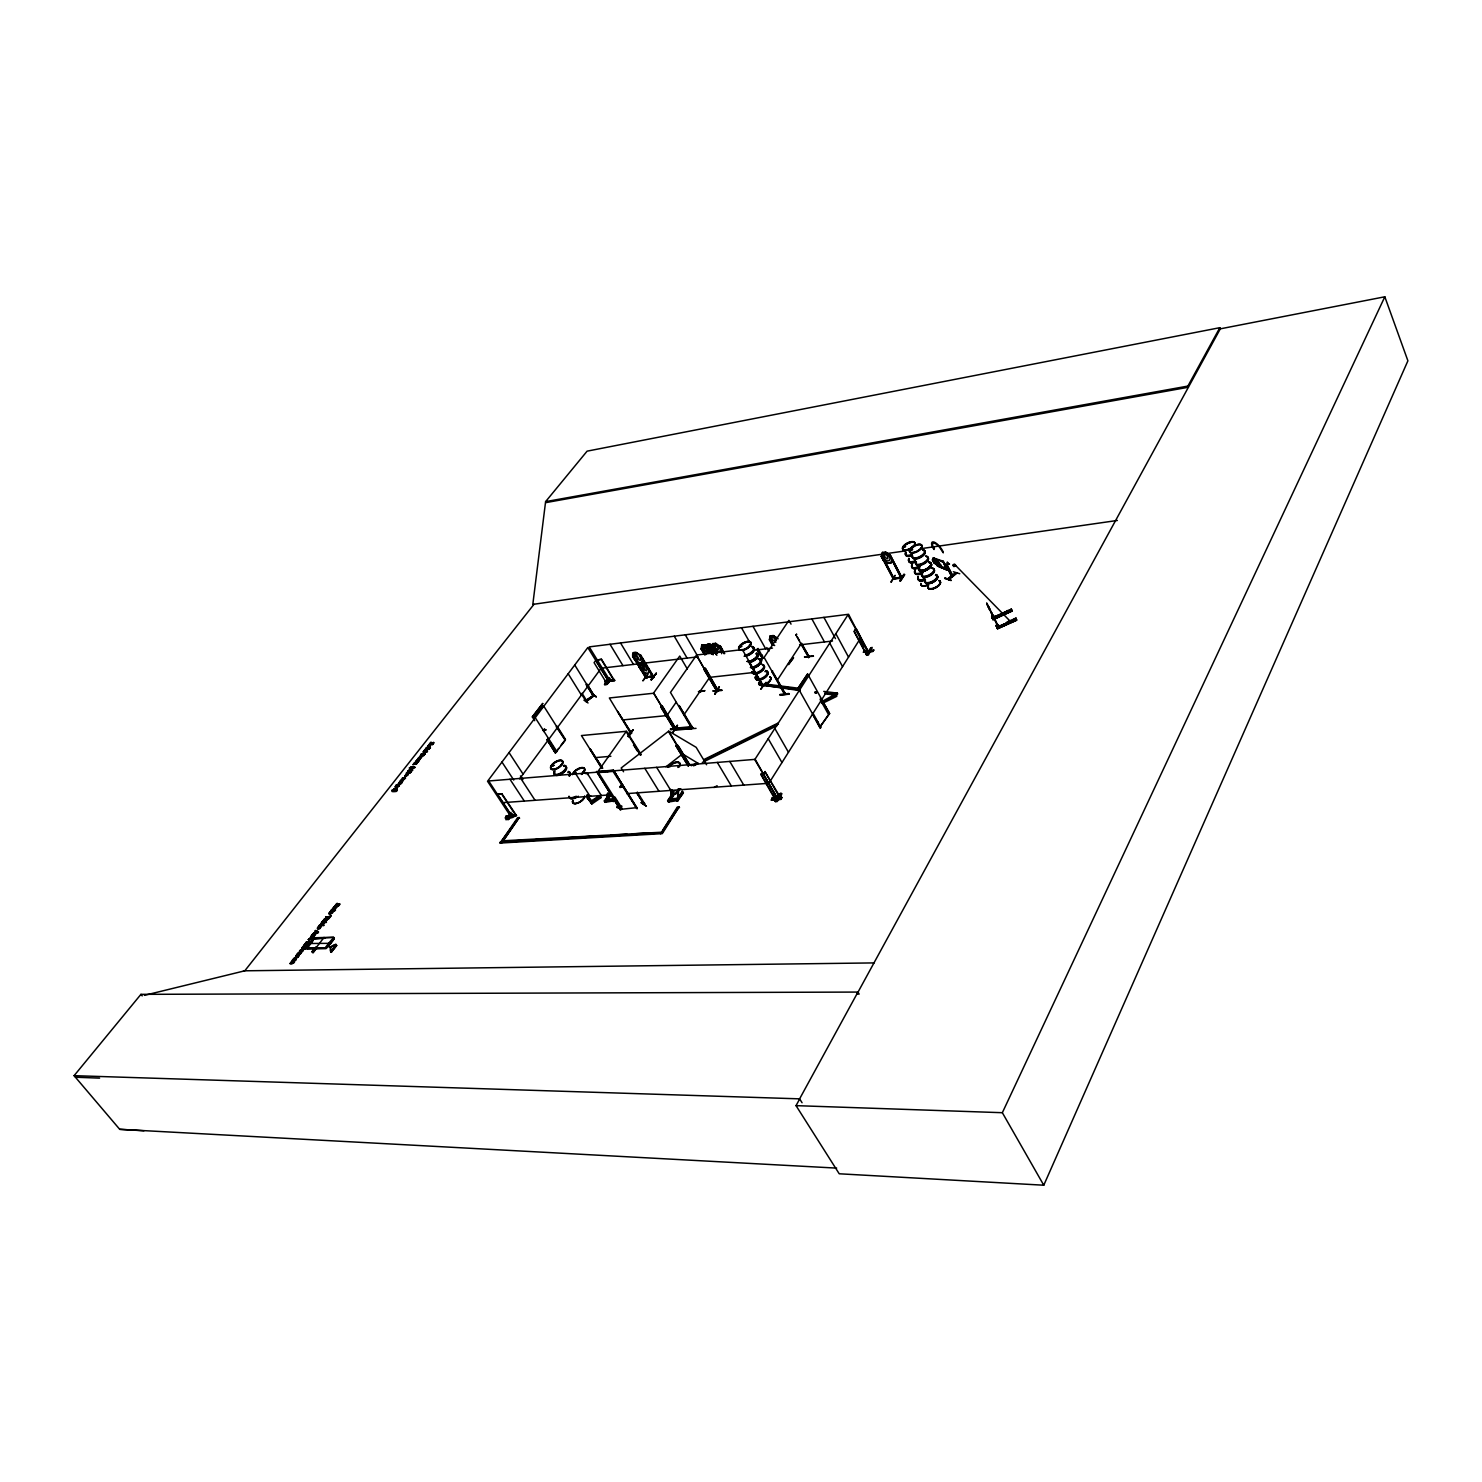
<?xml version="1.0" encoding="UTF-8"?>
<svg xmlns="http://www.w3.org/2000/svg" width="1482" height="1482" viewBox="0 0 1482 1482"><rect width="100%" height="100%" fill="white"/><g stroke="black" fill="none" stroke-linecap="round" stroke-linejoin="round"><path stroke-width="1.5" d="M308.978 939.069L312.035 937.013L311.387 939.458L308.275 939.588L313.054 939.403L308.275 939.588M324.577 922.656L326.429 922.1L322.039 921.804L320.834 924.101L324.577 922.86L321.909 924.712M303.921 947.609L306.422 946.127L301.606 952.148L301.68 950.759L299.605 950.796L302.013 951.37M302.087 950.74L301.606 952.148M312.554 936.476C314.962 934.734 315.999 935.086 313.128 936.883C307.793 935.624 320.223 934.92 310.646 936.513M760.822 774.401L763.712 773.919L760.822 774.401L774.382 798.131L773.863 797.26L776.531 797.149L778.772 794.093L777.365 798.076L754.764 759.618L847.908 614.919L868.471 651.95M776.976 798.02L778.772 794.093M784.089 693.52C784.534 691.186 785.386 695.929 784.941 692.724M945.071 578.202L951.166 580.462L944.738 578.48M332.542 909.059L334.302 906.799L335.692 906.928L334.839 908.503L332.542 909.059L336.47 907.744L336.729 906.391L334.617 908.058L336.914 903.705L335.84 905.761L339.989 904.168L338.415 906.113L337.525 905.669L338.822 903.742L334.895 905.743L337.544 903.705M333.246 908.559C332.172 906.354 342.62 902.631 337.84 906.095M294.251 957.724C297.456 957.539 300.642 955.26 296.474 958.113C292.232 956.798 303.125 955.909 294.585 958.15M306.459 948.128L325.318 947.758C336.544 931.993 337.618 937.291 325.984 948.647L306.793 948.647L326.207 948.239L333.987 938.532L333.58 937.217L314.295 937.773L306.496 947.406L307.015 948.943M294.585 960.966C298.308 956.89 291.176 962.226 293.103 959.669C296.4 956.835 294.844 963.708 295.974 958.669C293.455 957.983 288.379 965.467 291.306 962.855C292.195 960.632 297.826 961.725 291.472 963.967M323.298 920.581C326.17 915.709 324.743 923.675 327.429 919.285C319.686 927.213 326.059 914.746 324.021 920.989M306.515 948.239L314.517 938.069L333.802 937.513M297.419 954.038C299.364 949.202 301.976 955.223 298.901 952.796C293.195 958.113 306.033 950.999 299.012 954M928.918 562.456A6.91 3.168 -27.1 0 1 930.177 566.606A6.854 3.149 -27.1 0 1 921.897 570.848A6.854 3.149 -27.1 0 1 919.229 567.439A6.854 3.149 -27.1 0 0 921.452 570.903A6.891 3.168 -27.1 0 0 929.473 567.347A6.891 3.168 -27.1 0 0 930.048 562.697A6.854 3.149 -27.1 0 1 929.473 567.384A6.854 3.149 -27.1 0 1 921.452 570.903A6.891 3.168 -27.1 0 1 919.211 567.458A6.91 3.168 -27.1 0 0 921.878 570.866A6.91 3.168 -27.1 0 0 930.177 566.606L930.029 566.087A6.873 3.149 -27.1 0 1 921.693 570.459A6.873 3.149 -27.1 0 1 919.025 567.087A6.854 3.131 -27.1 0 0 921.711 570.477A6.873 3.149 -27.1 0 0 929.974 566.235A6.873 3.149 -27.1 0 0 928.732 562.104A6.873 3.149 -27.1 0 1 929.955 566.217A6.854 3.131 -27.1 0 1 921.711 570.477A6.873 3.149 -27.1 0 1 919.044 567.069M404.586 776.29L406.568 773.678L407.976 773.641L407.865 775.271L405.716 776.235L406.865 773.993M405.086 776.235L406.865 774.086M398.213 786.72C402.141 782.051 393.712 787.442 396.787 785.775C403.919 782.829 393.879 790.628 395.935 785.849M402.307 781.199C404.53 779.513 402.622 781.385 401.103 779.81C397.806 782.829 405.438 777.698 401.566 781.403M419.573 758.247L420.907 756.913L417.739 758.765L419.665 756.728L421.499 756.691L419.851 758.673L421.777 757.117L419.406 759.099M920.6 548.396L920.767 548.488M322.279 924.194L324.169 922.675L321.501 923.712L322.187 922.286L326.429 922.1M393.73 790.073C399.788 782.829 395.286 794.296 395.398 788.48C389.507 791.203 401.733 784.886 394.582 789.61M309.386 939.051C311.961 934.716 313.462 940.922 312.183 938.069C306.459 940.533 312.998 935.846 311.072 939.014M912.579 549.229L911.56 548.877L912.504 549.396M913.375 545.969L914.227 545.524M671.754 789.665L670.568 799.891L670.92 789.647M671.105 799.872L671.476 789.61M678.756 789.258L677.589 799.502L677.941 789.221M677.589 799.502L678.219 789.276M678.126 799.465L678.478 789.184M912.004 548.896L910.8 550.137M911.949 549.896L910.652 549.822L912.171 549.729M406.124 775.345C408.476 772.604 406.976 777.531 407.235 773.956M905.539 546.413L904.057 547.414M606.953 800.187L607.416 793.37M607.231 800.261L607.694 793.426M607.472 800.169L607.935 793.333M607.75 800.224L608.213 793.407M395.286 789.146C397.602 786.516 396.157 791.295 396.398 787.739M699.356 691.52L700.653 691.668L699.448 691.39M692.261 726.94L691.372 727.643L692.372 727.106M692.742 727.736L691.946 726.902M996.386 626.108L996.793 625.515M992.921 616.493C993.273 615.456 991.68 617.475 991.754 616.716M992.662 616.697L993.496 617.827M397.509 784.274C409.606 780.069 391.47 787.238 399.862 784.515C402.493 782.996 401.529 782.422 399.325 784.126M333.654 908.54L334.71 906.78L333.339 908.114M331.82 911.763C329.337 913.616 328.115 914.024 331.005 911.411C337.785 911.8 326.003 915.283 330.208 913.838M707.47 649.764L707.322 651.246L704.728 650.098L703.042 645.392L708.507 651.747M712.953 649.116L712.805 650.579L710.211 649.449M317.926 928.862C321.724 924.249 317.129 928.566 317.63 928.269C324.391 922.156 317.537 933.475 319.871 926.398M422.055 755.69L420.11 756.098L421.333 754.005C429.576 753.023 418.017 759.414 425.038 753.653M330.653 912.912C333.783 913.912 331.949 906.743 329.041 913.82M780.903 799.372L781.625 797.279L780.921 799.391L771.344 800.002M297.826 954.019C299.383 951.833 299.531 953.278 298.697 954.519M781.625 797.279L771.918 798.353L781.625 798.113M762.026 657.415C764.545 659.805 758.84 655.581 757.135 648.949L762.396 658.027M763.249 657.693L762.47 658.212M290.287 963.93C292.769 958.743 294.825 963.745 291.917 963.022M143.939 1130.766L119.709 1129.321L74.1 1075.673L140.938 994.348L857.948 992.069L859.152 994.089L856.948 994.089L1220.297 328.837L1219.834 327.689L587.094 451.158L545.598 501.638L532.816 604.397L881.734 554.287M608.454 680.775L606.416 683.091L607.175 684.295L610.139 680.849M302.032 947.665L305.681 945.72L305.311 947.35L302.032 947.665L305.533 948.776L304.366 948.35M411.94 769.788L408.328 770.547L412.441 769.751L412.329 770.659L411.663 768.621L411.996 769.918M404.567 779.402L404.567 778.143L403.845 778.976M505.362 818.027L506.177 816.119L505.381 818.045C514.032 819.324 519.886 813.396 506.122 816.174M514.254 816.026L506.159 816.878M815.267 693.187L814.841 692.242M816.767 692.576L815.711 693.224L815.508 691.983M815.989 692.113L816.841 692.557M759.858 663.158L760.007 663.603A6.873 3.168 -29.6 0 1 752.096 667.993M635.593 658.749L640.298 660.361L640.798 658.138C639.983 653.858 631.832 648.486 632.647 656.341L634.704 659.749L639.446 662.75L642.132 662.435L642.743 658.712L642.132 662.435M646.986 678.052L633.722 655.97C631.499 656.1 634.259 648.708 634.055 656.193M632.814 656.285L633.407 652.617M406.253 773.178C407.809 776.401 413.608 768.398 410.458 772.678M423.945 751.485C424.111 747.632 430.91 750.744 424.352 750.874C422.555 752.782 428.465 748.521 425.927 751.615C420.388 751.985 428.428 748.354 425.649 751.207M649.042 669.216L648.356 672.995C644.207 674.347 640.669 670.216 638.964 666.826L639.613 663.047L640.354 666.696M740.148 647.245L741.926 646.189L740.129 646.615M408.106 773.937L405.438 775.808M544.802 730.367L544.45 729.44M544.728 730.144L545.784 729.774M545.839 729.755L544.376 729.218M321.613 923.99L324.169 922.675M704.654 654.803L701.042 648.801L701.783 644.966L703.987 651.358L708.841 652.988L709.452 650.691L704.561 644.781L701.727 645.022M678.608 766.879L678.182 766.861M706.562 648.227L707.21 644.374L706.525 648.301L708.433 651.784L711.656 653.895M334.988 910.318C326.762 909.522 336.933 912.301 334.154 909.3L331.264 909.892M715.565 653.469L711.971 647.449L712.731 643.596L714.954 650.042L717.973 651.876L719.807 651.672L720.437 649.357L715.584 643.244L720.419 646.43L722.29 650.005L721.567 653.71M867.896 650.857L866.581 653.525C864.506 657.526 871.194 647.912 865.877 651.098L866.118 652.284L865.544 651.172M778.124 638.798L773.196 635.556L770.232 635.926L769.343 639.872L770.473 639.483L773.623 645.096M770.381 635.926L769.491 639.816L771.344 643.447L774.678 645.541M777.142 797.798L777.198 796.705L774.178 797.242M789.128 693.909L780.032 695.225M780.18 694.873L788.961 694.243M952.907 575.979L946.609 564.123L952.778 576.035M947.109 565.087L945.72 564.068L951.648 576.35M946.201 565.513L951.574 576.424M946.22 565.031L947.368 565.124M582.815 771.826L583.371 772.381M575.201 773.326L575.405 772.159L574.72 773.548M575.905 772.641L574.849 772.252M687.667 728.94L696.04 728.366M574.053 773.289L575.479 772.326L574.312 772.956M643.281 803.652L644.429 803.04L643.651 803.652M675.57 728.162L662.269 705.951L661.639 707.099L675.051 729.237L670.457 729.533L678.886 728.774M714.954 650.042L714.343 652.339L709.452 650.691M616.883 807.431L621.162 807.19C610.38 808.931 625.071 804.93 621.366 806.634M616.883 806.727L621.162 806.412M561.734 764.545L560.881 764.971L561.697 764.49M892.071 558.844L891.053 562.901L888.033 563.327L883.198 560.14L881.308 556.528L882.457 552.397L885.495 552.064L890.349 555.176L902.093 577.961L893.238 579.203M893.35 579.166L881.364 556.454L882.457 552.397L884.291 559.047L887.366 560.918L889.33 560.641L890.145 558.214L885.476 551.971L890.312 555.25L902.001 578.017M552.156 765.842L553.879 765.472M883.309 560.029L888.088 563.253L891.108 562.845L892.108 558.788M986.993 604.378L986.753 603.1L987.123 604.675M946.702 569.81L943.015 561.678M943.219 561.9L942.7 560.993L947.331 570.144L937.161 565.716L947.387 570.125L937.421 565.883M417.516 761.674L414.312 762.915L416.683 763.137L416.201 764.045L413.145 764.397L416.423 764.249L417.961 761.211L417.053 763.045M606.564 682.906L607.027 683.665M608.342 680.868L606.712 683.109M293.065 961.021C290.12 960.336 296.715 956.279 295.918 959.336A2.445 1.093 -36.5 0 1 295.27 960.132L294.251 960.54M593.689 694.91L592.763 695.336L593.652 694.725M586.761 700.893C584.334 702.783 587.928 700.578 594.115 695.484M954.167 565.624C959.743 565.031 952.389 566.976 954.464 565.272M607.101 683.943L594.097 662.658L595.69 660.527L608.843 681.553L587.817 647.56L487.541 781.273L510.605 816.212L510.049 815.1M808.412 657.545L809.246 656.915L802.114 644.188M938.94 565.846L938.514 562.586L936.068 560.159L932.363 559.9L933.401 557.936L943.46 561.326L947.628 569.81M328.726 913.394L331.542 911.374M1008.168 621.977L1007.389 622.57M317.37 928.899C317.185 924.064 324.632 926.954 318.241 928.492M716.38 690.945L717.621 689.964M692.187 728.477L679.089 705.488L692.705 727.81L691.853 728.459L692.113 726.588L675.199 728.181L674.254 729.57L691.186 727.977L692.113 726.588M300.79 949.851L304.644 947.998M321.02 923.99L322.039 921.804M700.152 690.871L704.969 690.705L700.282 691.668M674.366 727.884L675.273 727.44L673.773 728.755M799.354 1099.551L796.038 1105.646L839.22 1173.781L1043.773 1185.211L1407.9 360.811L1384.818 296.789L1220.297 328.837M419.499 759.914C417.591 762.137 421.296 757.876 419.202 759.506M930.122 566.235L930.103 566.606A6.854 3.149 -27.1 0 0 928.899 562.475M403.382 779.513L401.844 780.958M336.729 906.391L334.524 908.058M327.114 918.84L325.225 920.952L322.594 921.082M905.465 546.302L903.761 547.451M904.594 546.432L904.187 547.266L905.02 546.247M1043.773 1185.211L1002.351 1112.704L1384.818 296.789M396.694 788.257L395.564 789.573M759.599 663.806L759.914 663.491A6.873 3.168 -29.6 0 0 759.062 659.064A6.854 3.168 -29.6 0 1 759.914 663.417L759.895 663.473A6.873 3.168 -29.6 0 1 751.948 667.734A6.854 3.168 -29.6 0 0 759.914 663.417L760.136 663.232M750.003 645.355L749.299 645.133M933.567 557.973L932.456 559.974L933.845 562.827L940.329 567.402M940.236 567.476L941.274 565.55M545.598 501.638L1187.897 386.08L1219.834 327.689M802.058 1102.719L799.613 1098.847L857.948 992.069M868.137 652.599L855.503 629.183L854.04 631.499L866.748 655.285L868.359 655.1C880.808 632.425 857.263 669.104 870.749 647.819M393.434 789.665L396.027 787.868M404.215 779.05L401.844 781.829M296.696 954.556L299.475 954.315L301.272 952.296M608.917 681.553L608.565 680.534M553.86 765.231L552.378 766.25L552.527 765.194M775.123 801.243C777.735 791.221 786.979 790.054 777.068 801.614C771.659 802.744 779.032 791.814 781.829 793.667M865.229 651.691L867.989 651.172M780.31 793.648L775.401 801.725L780.551 793.704M866.748 655.285L871.305 648.19L866.97 655.192L854.373 631.443L855.836 629.146M774.975 798.113L774.252 796.908M856.188 628.516L868.433 652.061L866.822 654.655M863.821 652.265L873.028 651.172L873.787 650.042M610.306 681.09L589.206 646.893L848.575 614.289L868.007 652.191L872.917 651.487L873.806 650.061L866.266 651.08M864.414 651.32L863.413 652.154M607.046 771.381L755.209 759.358L777.031 798.02L779.273 794.945M812.507 714.157L820.12 728.162L820.806 727.199M807.616 673.977L797.872 688.482L807.616 673.977L829.624 713.564L819.935 727.014L828.568 714.565L820.102 699.467M777.272 797.612L779.087 795.241L764.934 771.566L778.513 795.575L778.921 794.333M829.624 713.564L820.343 698.059M641.058 802.54L646.374 806.152L641.261 802.892M900.834 577.276L901.575 577.146M900.945 577.276L893.868 578.443L901.667 577.128M901.093 578.091C906.502 576.35 889.293 579.703 894.313 578.777M899.945 580.666L904.057 574.145L899.87 580.648M900.593 581.018L904.705 574.497L900.111 581.111M891.182 582.315L895.072 575.331L890.941 581.833M768.732 783.515L860.431 638.279M765.268 771.529L763.267 774.178L777.05 797.983M882.123 556.435L893.942 579.129C895.536 577.146 891.053 578.61 893.739 578.202M809.153 656.952L801.706 644.818M890.256 555.213L890.219 555.287M804.819 657.008L813.229 655.896M894.146 578.795L882.457 556.12L881.494 556.472M799.168 688.685L807.227 676.163M814.952 692.279L816.304 693.002M881.308 556.528L882.457 556.12M883.717 552.897L887.292 555.713L887.848 558.844L885.199 557.714L883.754 552.823M675.811 793.796L679.015 788.813M672.976 793.87L670.235 789.369L672.921 794L675.885 793.815L679.108 788.85M411.088 771.122L409.551 772.604L410.329 771.418M761.878 685.481L762.878 684.869L761.915 685.277M762.378 686.092L749.614 663.288L762.6 685.74M771.733 671.476L772.455 670.79L771.733 671.476L784.589 694.373L785.09 693.576M760.803 688.908L766.027 682.313M795.908 634.926L796.612 634.259L795.908 634.926L808.709 657.638M760.97 689.223L764.397 683.98M800.799 685.258L798.502 688.778L807.338 676.385L803.077 681.757M583.927 700.189L588.058 702.968M777.124 680.423L801.558 643.188M788.591 664.64L793.574 657.693L788.331 664.177M502.972 841.202L519.182 817.564L517.644 817.675L500.138 843.054L662.287 833.644L679.108 806.856L677.367 806.986L660.546 833.736M663.01 830.031L677.811 807.69L679.534 807.579M499.693 842.387L661.843 832.921L679.108 806.856M607.138 683.498L610.102 679.367M750.411 663.195L749.447 663.528M867.489 651.524L867.933 652.376M721.771 690.501L713.009 690.982L721.493 690.038M775.864 642.28L772.326 639.539L771.529 636.352L772.53 636.167M717.01 689.76L717.121 689.704M714.88 694.076L719.326 686.833M714.991 694.132L719.363 686.796L714.732 693.669M704.561 668.401L703.969 669.512L717.195 691.649L696.466 655.025L742.371 649.598L763.1 686.018M717.158 689.667L718.085 690.76L705.321 668.308L704.395 668.623M770.288 635.852L772.381 642.41M400.677 780.995L402.307 780.347L399.658 781.57M677.57 725.495L672.735 732.645L677.348 725.161M636.389 807.69L621.718 809.228L598.469 772.585L613.048 771.4L636.927 808.653L613.492 770.177L596.653 771.548L620.31 809.765L621.477 809.487L622.162 808.579L614.9 797.038M661.806 706.84L660.879 707.173L674.662 730.255L691.594 728.662L692.539 727.292L677.719 728.681M676.922 801.336L676.607 799.168L676.07 799.947L677.552 801.299L683.369 792.777L682.517 791.388L677.07 798.39L669.531 798.835L670.383 800.224L677.904 799.78L683.369 792.777M337.044 906.836L334.932 908.485M614.697 680.553L608.861 680.405L614.382 679.571L614.697 680.553L613.196 679.942L614.27 679.553M682.517 791.388L676.7 799.909L677.552 801.299M327.429 919.285L325.114 920.933M609.973 680.886L614.345 680.386L601.47 659.286L596.95 660.046L601.47 659.286M705.321 668.308L718.177 690.705M620.31 809.765L596.653 771.548M677.459 800.558L668.475 802.021L667.622 800.632L673.68 791.777M667.622 800.632L676.607 799.168M669.531 798.835L673.161 793.518M668.475 802.021L674.532 793.166M670.383 800.224L675.236 793.129M511.031 812.321L505.825 819.657L508.567 819.472C511.346 810.673 523.72 818.045 510.53 814.859L511.346 814.841M511.679 815.674L497.433 794.167L501.916 793.815L516.496 815.582M604.489 684.61C618.624 667.511 597.765 688.352 607.175 684.295M516.125 815.026L510.994 814.841M511.512 815.619L516.144 815.359L510.586 815.211M608.268 681.035L610.51 680.794M610.232 679.015L606.694 684.276M683.887 714.898L709.489 677.626M508.159 819.379L512.031 813.562L508.567 819.472M716.751 650.765L714.009 644.022M719.567 646.578L720.493 646.245L724.735 653.599M720.493 646.245L719.492 646.652M708.433 651.784L713.287 654.785M716.325 653.377L713.027 647.152L711.916 647.523L712.694 643.67L715.602 643.336M667.067 715.306L676.07 702.338M714.769 647.319L710.008 644.096C702.876 644.966 713.898 642.558 713.416 647.412M631.184 732.256L631.462 733.368L617.568 711.36L631.591 733.312L630.369 732.367M628.035 736.35L633.203 729.792L630.684 733.386L609.343 697.985L653.636 693.243L675.218 728.996L670.642 729.218M629.09 735.072L633.092 729.718M708.433 644.874L712.064 647.578M708.6 647.782L712.231 653.692M497.267 794.426L501.916 793.815M613.492 770.177L637.112 808.635M700.986 648.875L704.802 654.562M701.838 648.801L705.395 654.711M701.838 645.115C707.155 643.151 710.804 649.635 712.972 653.599M622.718 786.886L622.551 784.867M628.146 736.276L630.795 732.497L629.22 732.645L631.221 733.164L628.553 736.962M598.598 770.566L626.46 731.145L641.169 754.542M613.233 801.651L612.974 800.261M396.546 786.368L399.158 785.719L394.916 786.72L396.398 785.793M601.748 768.436L589.873 749.003L602.674 768.121M609.213 794.056L604.304 800.965L605.156 802.318L610.065 795.408M605.156 802.318L613.77 800.891M608.268 798.835L610.732 795.371M652.488 676.088L646.133 677.015L652.877 676.051M651.08 679.553L656.396 673.31L651.006 679.516M651.339 679.886L656.044 673.291M651.265 679.96L656.322 673.254M599.154 772.029L613.418 770.955L607.305 771.418M604.304 800.965L612.9 799.539M607.046 800.558L606.194 799.206L609.88 794.019M645.967 677.348L653.321 676.848M646.356 665.733L646.171 666.029M638.964 666.826L640.02 666.474L639.131 666.77M641.65 663.454L645.078 669.16L642.577 668.03L640.835 663.473M647.004 665.826L642.262 662.806L647.097 668.641L646.578 670.846L641.891 669.234M641.113 670.105L645.726 673.217M646.893 665.937L642.262 662.899L639.705 663.139M500.138 843.054L518.07 818.342L519.626 818.231M519.182 817.564L501.694 842.962M653.154 677.57L639.631 655.229L640.78 655.118L654.044 677.255M613.77 679.497L605.934 680.497C600.673 684.147 617.031 677.978 612.807 680.812C609.232 677.57 607.305 686.073 607.027 682.683M607.287 683.702L608.102 680.831M514.18 815.415L506.066 816.341M633.722 655.97L632.647 656.341L646.096 678.367M635.333 652.914L638.779 658.656L635.37 656.044L635.389 652.84M546.839 739.629L555.305 752.893L556.361 751.874M555.305 752.893L547.358 739.499M519.589 778.902L600.784 668.771M558.64 748.484L556.232 751.745L565.346 740.24L543.412 705.599L534.094 717.066L543.412 705.599M561.048 745.205L565.476 739.407L557.084 726.18M944.96 577.887L951.166 580.462M544.579 730.348L544.172 729.274L545.135 729.959M532.334 716.918L542.727 703.487L532.334 716.918L534.743 720.697M534.02 717.029L542.727 705.451M534.131 717.047L542.727 705.617M328.319 946.331C331.208 949.128 334.098 942.126 336.71 945.405L331.227 952.315L336.155 944.442M330.745 951.648L335.729 944.293M331.153 952.333L336.71 945.405M315.814 949.258L315.018 948.61L315.814 949.258L313.165 952.704L311.942 951.611M315.314 948.591L312.35 952.055L316.148 947.35M315.777 947.072L312.091 951.481L312.85 952.722L315.499 949.258M308.571 943.052L306.348 944.497L309.33 942.589L307.774 944.608M315.462 933.086L316.426 931.845L317.778 932.4L315.462 933.086L318.037 932.734C320.131 930.77 312.461 929.881 316.092 931.696M318.556 928.918L320.186 926.824M292.25 963.448L293.51 961.799M303.143 950.277L303.551 948.888M306.663 944.942L307.793 942.626L306.348 944.497M319.315 928.417L320.501 926.454L319 927.973M330.968 913.338L332.468 911.819L329.893 913.412M334.154 909.3L335.562 909.948L334.376 911.208M299.049 955.242C300.902 956.298 292.01 955.168 298.234 956.205M301.087 952.741L299.438 954.427M306.83 945.183L303.514 945.757L306.014 946.146M315.425 934.049L312.109 934.642L314.61 935.012M333.45 911.06L334.821 908.948L334.061 910.782M337.525 905.669C344.269 900.371 331.505 907.91 337.248 903.242M302.421 951.166L302.939 950.221M299.605 950.796L305.533 948.776M327.985 918.432C333.45 915.709 319.056 918.321 329.449 916.543L331.264 915.617L328.763 918.84M305.199 948.332L303.958 948.869M308.219 944.59L310.201 942.033L306.348 942.663L304.329 944.682L308.126 943.052M318.222 931.641L312.776 933.79L318.037 932.734M323.724 924.749L319.278 925.379L323.65 925.694M326.096 921.674L326.021 922.619M328.3 918.859L330.931 915.191M308.089 946.498L313.851 939.032M308.312 946.794L312.924 940.811M304.329 944.682L306.311 942.126L310.201 942.033M312.776 933.79L316.426 931.845M296.048 956.242L296.141 955.279M297.03 954.982L297.104 954.038M299.938 951.222L303.254 950.647M302.365 948.091L302.439 947.146M303.829 946.183L303.903 945.238M304.662 945.108L306.311 942.126M308.608 940.014L308.682 939.069M310.979 936.957L311.053 936.013M312.424 935.068L312.517 934.123M313.091 934.216L316.111 931.4L317.463 931.974M315.296 931.363L315.407 930.381M319.593 925.805L319.667 924.861M322.909 921.526L322.983 920.581M325.929 917.617L326.021 916.654M331.579 910.318L331.653 909.392M817.897 721.938L818.36 722.401M418.869 758.71L420.647 756.876M423.037 754.708C420.369 757.691 419.295 754.523 425.334 754.079M431.577 742.741L429.502 744.909L433.67 742.389L429.15 744.372L430.688 742.352L431.577 742.741L430.058 744.538L433.948 742.815L432.559 744.649L433.04 742.63L431.54 743.482M405.716 776.235L407.161 774.401M406.42 775.771L407.513 774.364M407.772 771.233L410.403 770.733L410.588 772.233M419.851 758.673L420.925 757.302M401.955 781.959L398.806 782.644L401.177 782.885M405.327 777.661L402.196 778.328L404.456 778.587M412.83 768.121L410.032 768.361M423.463 754.671C423.704 754.671 421.518 756.561 424.334 754.579M429.076 749.318L428.15 749.373C420.406 750.003 432.114 748.021 428.594 749.373M431.688 744.297L433.392 743.186L431.966 744.705M418.239 761.637L418.813 759.544L417.127 760.136M391.989 790.11C406.568 791.592 382.041 792.814 396.861 789.721M410.144 772.844L406.587 772.733M411.848 770.714L412.441 769.751M427.242 751.059L426.038 751.17M430.15 747.336L426.279 747.706M414.59 767.935L414.145 767.194A4.761 2.019 -33.7 0 0 413.626 766.824L412.644 766.731A4.502 1.908 -33.7 0 0 411.366 767.028L409.421 767.954L409.977 769.214L410.922 767.417M409.403 767.954L412.959 766.324L415.016 767.398M397.157 790.128L394.323 791.295L392.119 790.443M413.145 764.397L416.683 763.137M414.312 762.915C423.926 762.23 409.866 760.451 418.554 761.6M416.831 759.71L419.962 759.025M427.187 751.911L423.296 752.263L423.648 751.393M425.093 749.225L430.095 748.188M431.281 742.334L429.706 744.001L430.892 743.668M910.985 549.211L911.671 549.841M301.272 951.703L301.68 950.759M808.709 657.063L801.799 644.244M760.099 663.51L760.099 663.325A6.854 3.168 -29.6 0 0 759.08 659.101M411.348 769.417L411.403 770.714M717.195 691.149L696.466 655.285L670.475 692.446L691.89 728.496M588.113 685.962L594.134 695.743L587.076 684.147M618.383 804.3L619.217 805.282M553.471 765.231L552.953 764.916M784.997 694.243L764.119 657.434L788.924 620.347L791.036 624.144M717.251 691.631L704.265 669.475M699.782 691.39L700.208 692.261L699.856 690.834M821.584 701.671L837.386 693.131L836.459 695.262L824.066 701.375M800.113 690.631L763.36 685.314L764.656 683.943L798.761 688.259M763.767 686.018L765.064 684.647L771.881 685.518M396.491 785.034L396.139 786.479M396.027 785.052L396.176 786.905M619.717 786.979C620.365 789.184 621.273 784.33 620.606 787.275M1008.816 622.292L1007.704 622.773M762.47 655.266L761.415 661.268L762.1 655.47M586.872 701.097L582.037 693.261M594.115 695.725L586.205 701.56L581.296 693.817M326.8 946.979L325.54 948.054L306.848 948.443M314.036 938.828L324.465 938.013M422.333 755.931L420.388 756.505L421.333 754.005M789.943 661.194L790.332 660.212L789.85 661.491M717.103 785.719L714.028 787.553M645.874 677.404L653.562 676.533M947.498 579.092L955.964 572.83M955.871 572.737L947.646 578.851M956.501 572.774L948.499 579.462L956.446 572.719M948.832 579.592L956.946 573.201M953.334 571.737L959.762 573.738M677.348 744.705L689.575 765.231M676.014 745.891L688.278 766.027L676.014 745.891L676.792 745.279M943.404 562.308L942.422 561.456M947.146 562.363L949.314 564.234M947.813 563.697L949.536 564.068M945.868 565.29L947.443 564.827M945.998 565.531L947.48 565.068M933.845 558.77L933.567 557.714L933.901 558.881M665.974 766.842L682.183 754.208M933.252 561.048L936.013 561.289L937.939 563.549L933.345 560.974M935.939 558.936L941.366 565.624M933.845 562.827L947.313 569.088M596.227 696.91L592.17 694.169L595.949 696.466M1003.277 613.289L1004.555 613.14L1003.462 613.993M637.39 792.092L644.8 804.004L644.244 802.892M592.596 803.485L601.21 797.557L600.358 796.205L591.318 801.614L591.855 803.985L587.224 797.816L591.837 802.54L590.985 801.188L598.95 795.871M588.076 799.168L587.946 797.335M587.224 797.816L591.003 802.633L592.263 801.966L587.372 794.871M586.798 795.241L591.707 802.355L598.209 798.279M674.273 729.088L661.046 706.933M324.521 919.525L326.021 919.211L325.003 920.526M586.187 700.189L593.022 695.706L585.686 700.856M593.578 696.151L586.335 684.703M409.717 768.38L411.644 767.435A4.502 1.908 -33.7 0 1 412.922 767.157L413.904 767.25A4.761 2.019 -33.7 0 1 414.441 767.62M574.886 772.604L575.59 772.641M314.703 938.773L324.688 938.31L324.039 937.421L315.944 947.961L316.611 948.851M1003.796 613.715L1003.573 612.9M763.286 657.934L758.024 648.431M416.053 764.101L416.775 762.619M691.334 765.731L697.522 762.693M703.728 759.636L778.161 723.031M693.817 765.434L697.948 763.397M704.154 760.34L776.512 724.754M693.613 765.805L697.744 763.786M703.95 760.729L778.458 724.087M821.917 702.709L836.404 695.595L836.07 694.539L824.696 693.094M702.301 762.452L776.79 725.828M822.306 703.431L836.793 696.318L836.07 694.539M330.579 946.998L336.192 944.794M986.734 603.304L988.29 606.175M988.809 608.305L987.42 604.897M988.346 607.12L986.956 603.73M993.422 616.734L989.55 608.787L993.737 617.975M992.792 616.271L991.291 612.603L992.681 615.049M992.532 614.845L993.422 616.456M1009.631 611.029L992.625 618.605L991.625 616.29L992.977 619.606L1011.891 610.843L993.033 619.828M1003.036 614.826L1002.554 612.974L1004.592 612.344M1006.686 613.233L1006.222 611.399C1008.872 608.028 1009.112 615.567 1008.149 610.547M1009.927 611.844L1009.446 609.991L1011.391 609.158L992.329 618.272M992.477 617.698L1011.743 610.102M992.477 618.031L1011.558 609.51L992.366 617.531L992.884 619.457L1012.039 611.195M993.051 615.345L998.312 626.867L993.903 618.327M1014.003 618.902L1014.596 620.977L1014.003 618.902L1015.967 618.05L1016.559 620.124L997.367 628.516L996.034 625.237L997.071 626.905M996.163 626.052L997.164 625.497M998.164 626.923L997.997 625.608M996.497 625.849L998.275 624.663L998.794 625.7L996.775 626.478L997.386 628.516M1007.538 623.755L1007.056 621.884L1009.112 621.254M954.908 564.735L1011.335 622.384L1010.743 620.291L1012.799 619.661M1016.263 618.772L997.071 627.294M1016.207 618.716L996.793 627.386L1014.373 619.809M1016.467 619.754L997.46 628.813L1016.671 620.273M911.486 549.081L910.782 549.544M292.862 961.392L289.953 963.485M556.232 751.985L547.618 738.258M669.975 766.861L669.697 766.842M411.7 767.102L414.775 767.083M515.81 814.841L515.143 814.581M544.376 730.404L545.654 730.218M596.246 696.781L591.911 693.724M893.535 578.869L881.642 556.25M614.03 680.664L601.322 659.509M144.421 995.348L244.789 970.803L533.983 604.304M292.528 960.947L293.918 961.948L291.139 963.541M741.426 645.948L740.148 647.097M546.154 502.565L1188.397 387.247L1187.897 386.08M420.295 756.913L418.554 759.117L420.573 757.321M326.781 947.331L334.358 938.162M886.31 553.638L904.613 551.008M922.915 548.377L1117.354 520.46M604.712 681.405L613.011 680.423M863.376 652.21L873.102 651.061M713.953 644.096L717.547 646.874L718.288 649.913L715.676 648.764M639.816 655.507L653.877 677.496M639.576 663.121L642.317 662.825M602.174 668.104L698.078 656.822M772.474 648.079L754.208 650.227L752.096 646.485M799.595 644.892L832.495 641.021M813.488 656.23L804.43 656.934M647.578 674.254L642.873 680.886L647.912 674.199M610.047 680.034L613.4 679.645M709.489 677.367L755.301 672.309M698.393 691.612L704.45 690.631M722.03 690.112L713.064 690.964M763.286 685.666L749.614 663.288M780.014 694.447L788.943 693.483M622.829 719.937L667.067 715.565M670.438 728.866L678.886 728.033M425.945 748.151L430.447 747.762M428.317 748.947L429.465 748.818M423.018 751.856L427.52 751.467M633.462 745.335L634.407 745.001M415.479 761.433L418.906 761.155M409.699 768.806L413.108 768.528M409.977 769.214L411.959 769.047M565.346 740.24L556.232 726.754M408.328 770.547L412.718 770.158M407.42 771.677L409.829 771.474M595.301 757.617L610.88 756.283M506.251 816.638L514.476 815.86M402.196 778.328L405.623 778.069M771.918 798.353L781.533 797.52M772.103 798.668L781.922 797.761M780.958 799.187L771.288 800.187L772.011 798.113M398.806 782.644L402.233 782.366M596.412 771.881L613.4 770.418L637.334 808.301M600.377 771.918L488.708 780.977L511.512 815.915L515.977 815.619L501.731 794.074M503.046 802.633L610.528 794.815M626.682 793.63L769.177 783.256M620.421 786.053L621.236 787.109M620.421 786.275L621.384 786.831M774.678 796.908L776.772 796.76M774.678 798.094L777.402 797.909M673.569 790.851L675.477 790.74M606.194 799.206L613.381 798.798M610.64 800.354L614.233 800.15M502.287 840.831L661.565 832.217M509.66 841.109L525.758 840.164M534.965 839.627L551.082 838.682M560.289 838.145L576.405 837.2M585.612 836.663L601.711 835.718M610.917 835.181L627.034 834.236M636.241 833.699L652.358 832.754M952.148 576.517L946.535 565.531M511.123 815.156L511.994 815.915M325.614 917.191L329.449 916.543M319.278 925.379L324.039 925.176M328.244 946.035L330.838 947.091M312.109 934.642L315.74 934.475M311.479 939.014L312.739 938.977M303.514 945.757L307.145 945.609M304.273 948.795L300.327 949.888M295.733 955.816L299.383 955.668M243.493 970.821L874.121 962.911M74.1 1075.673L799.613 1098.847M796.038 1105.646L1002.351 1112.704M75.415 1077.229L99.59 1078.136M119.709 1129.321L836.682 1168.112M823.751 691.409L837.386 693.131M776.42 686.092L783.237 686.963M787.794 687.537L794.611 688.389M833.236 693.28L837.775 693.854M763.36 685.314L799.706 689.927M825.103 693.817L834.199 694.984M587.354 795.297L591.04 796.167M901.112 578.128L889.533 555.25M777.494 797.612L774.845 797.816L761.007 774.123M933.29 557.936L943.497 562.4M330.523 951.129L330.467 946.739L330.579 951.314M315.722 930.826L318.556 932.067M682.424 753.856L698.226 763.415M776.531 637.649L773.196 635.556L776.605 639.02M704.561 644.781L709.304 647.912L712.823 653.84M635.945 652.284L640.706 655.303M988.049 605.897L989.013 607.564M622.384 784.608L621.384 784.663M772.493 636.241L776.068 640.78M997.219 628.053L1016.559 619.884L1015.967 618.05M719.641 646.504L722.753 652.099M140.938 994.348L142.198 995.904M303.958 948.369L304.292 949.314M304.236 948.017L305.125 949.295M310.405 943.497L330.764 943.33M989.976 610.528L989.235 608.843M633.481 656.063L646.819 678.293M509.975 779.254L524.313 801.077M501.953 762.044L513.754 780.051M509.03 752.597L523.09 774.16M520.441 775.938L522.905 779.606M520.738 778.365L535.058 800.299M575.776 773.9L590.04 796.297M591.003 802.633L591.855 803.985M534.78 716.992L556.917 751.689M542.986 730.144L543.894 731.571M547.191 739.611L555.657 752.856M605.656 799.965L606.508 801.317M604.971 800.928L605.823 802.281M587.057 772.993L601.303 795.482M599.358 796.242L600.543 798.001M590.447 749.17L602.507 768.38M601.933 768.195L581.426 735.554L625.997 731.33L640.706 755.209M636.76 792.814L644.188 804.485L636.593 792.703M623.552 771.752L621.18 767.972L668.401 731.367L689.056 765.416M568.18 673.754L581.407 695.058M574.738 664.992L587.891 686.277M586.205 684.591L593.356 696.262M644.818 768.306L658.971 791.277M668.993 799.595L669.845 800.984M634.24 745.261L640.409 755.227M668.308 800.595L669.16 801.984M633.629 745.076L637.241 750.929M677.07 798.39L677.904 799.78M656.656 767.343L670.79 790.425M681.813 791.425L682.665 792.814M610.01 644.281L622.959 665.659M678.904 746.798L689.89 764.99M689.111 764.953L668.641 731.034L696.17 747.336L706.618 764.768M632.999 656.063L646.263 678.145M661.972 705.969L675.607 728.866M675.144 728.736L653.655 692.983L679.738 656.063L687.333 669.012M620.532 642.947L633.462 664.436M640.057 655.211L653.321 677.348M717.325 762.433L731.348 786.016M729.755 761.415L743.779 785.108M674.254 636.204L687.111 658.119M991.273 612.122L994.014 618.865M989.809 610.306L988.494 607.064M685.258 634.815L697.022 654.988M712.268 647.226L716.899 655.248M712.064 653.914C707.822 648.634 709.545 648.708 708.47 644.8M719.733 646.337L723.976 653.692M768.213 738.721L781.977 762.545M774.827 728.459L788.461 752.263M741.482 627.757L749.966 642.725M772.159 670.827L785.404 693.687M766.768 647.56L768.862 651.265M752.986 626.312L765.694 648.875M812.84 712.861L820.75 727.18M798.298 688.445L820.546 728.125M773.456 645.337L770.084 639.483L772.678 645.43M769.677 639.576L772.844 645.189M821.51 699.745L829.216 713.602M797.316 636.871L799.52 640.835M829.753 643.132L842.554 666.604M811.877 618.902L824.474 641.965M823.918 617.383L835.459 638.612M835.829 633.685L848.538 657.137M859.023 638.983L863.376 647.097M858.875 639.224L863.228 647.356M988.661 606.471L989.698 608.713M889.589 555.102L901.334 577.85M947.387 562.178L948.054 563.512M993.848 615.734L994.83 618.624L994.292 616.697M999.109 627.219L998.72 625.645M1004.963 613.974L1004.5 612.14M1009.483 622.922L1009.001 621.051M1013.188 621.328L1012.706 619.457M1011.873 611.01L1011.391 609.158M993.94 617.679L997.849 625.682M707.322 644.448L707.933 648.06M912.041 554.287A6.873 3.094 -27.3 0 1 906.336 555.102A6.873 3.094 -27.3 0 1 905.743 551.952M915.505 561.122A6.965 3.168 -27.2 0 1 909.726 561.937A6.965 3.168 -27.2 0 1 909.114 558.733M912.579 555.361A6.873 3.094 -27.3 0 1 906.873 556.176A6.873 3.094 -27.3 0 1 906.28 553.027M915.32 560.715A6.854 3.112 -27.2 0 1 909.615 561.511A6.854 3.112 -27.2 0 1 909.003 558.343M912.134 564.401A6.817 3.112 -27.2 0 0 912.745 567.55A6.817 3.112 -27.2 0 0 918.414 566.772A6.873 3.131 -27.2 0 1 912.782 567.736A6.873 3.131 -27.2 0 1 912.171 564.549M915.691 561.456A6.965 3.168 -27.2 0 1 909.892 562.271A6.965 3.168 -27.2 0 1 909.281 559.066M912.412 555.046A6.984 3.149 -27.3 0 1 906.613 555.861A6.984 3.149 -27.3 0 1 906.002 552.675M921.359 572.534A6.836 3.131 -27.2 0 1 915.654 573.312A6.836 3.131 -27.2 0 1 915.042 570.125M924.787 579.314A6.928 3.205 -27.2 0 1 917.914 577.906M921.897 573.59A6.836 3.131 -27.2 0 1 915.116 572.237M924.953 579.629A6.928 3.205 -27.2 0 1 918.08 578.221M923.342 572.441A6.947 3.186 -27.2 0 1 916.469 574.219A6.947 3.186 -27.2 0 1 915.302 570.829M921.545 572.96A6.947 3.186 -27.2 0 1 915.765 573.738A6.947 3.186 -27.2 0 1 915.135 570.514M920.341 566.606A6.873 3.131 -27.2 0 1 913.542 568.366A6.873 3.131 -27.2 0 1 912.412 565.031M927.843 585.26A6.799 3.149 -27.2 0 1 921.082 583.852M925.898 556.324A7.002 3.186 -27.2 0 1 927.436 560.14A7.002 3.186 -27.2 0 1 919.748 564.698A7.002 3.186 -27.2 0 1 915.543 562.456M924.064 550.859A6.91 3.131 -27.2 0 1 920.378 557.64A6.91 3.131 -27.2 0 1 912.708 556.713M925.639 556.009A6.91 3.149 -27.2 0 1 927.176 559.77A6.91 3.149 -27.2 0 1 919.581 564.272A6.91 3.149 -27.2 0 1 915.45 562.048M927.324 557.306A6.91 3.149 -27.2 0 1 926.75 561.956A6.91 3.149 -27.2 0 1 918.673 565.513A6.91 3.149 -27.2 0 1 916.469 562.086M927.213 556.88A7.002 3.186 -27.2 0 1 923.49 563.753A7.002 3.186 -27.2 0 1 915.709 562.789M922.638 549.896A7.002 3.168 -27.2 0 1 924.175 553.694A7.002 3.168 -27.2 0 1 916.469 558.251A7.002 3.168 -27.2 0 1 912.264 556.028M922.378 549.581A6.91 3.131 -27.2 0 1 923.897 553.323A6.91 3.131 -27.2 0 1 916.302 557.825A6.91 3.131 -27.2 0 1 912.171 555.62M922.804 550.23A7.002 3.168 -27.2 0 1 924.342 554.027A7.002 3.168 -27.2 0 1 916.636 558.584A7.002 3.168 -27.2 0 1 912.43 556.361M928.714 562.123A6.854 3.131 -27.1 0 1 929.955 566.235M931.659 567.865A6.891 3.168 -27.1 0 1 932.919 572.015A6.891 3.168 -27.1 0 1 924.638 576.276A6.891 3.168 -27.1 0 1 921.952 572.849M936.272 574.775A6.965 3.223 -27.1 0 1 935.716 579.518A6.965 3.223 -27.1 0 1 927.565 583.093A6.965 3.223 -27.1 0 1 925.324 579.592M933.327 569.162A6.873 3.168 -27.1 0 1 932.771 573.812A6.873 3.168 -27.1 0 1 924.712 577.35A6.873 3.168 -27.1 0 1 922.508 573.904M936.013 574.46A6.873 3.186 -27.1 0 1 935.475 579.129A6.873 3.186 -27.1 0 1 927.417 582.667A6.873 3.186 -27.1 0 1 925.213 579.203M936.55 575.535A6.854 3.186 -27.1 0 0 935.42 575.312A6.873 3.186 -27.1 0 1 936.568 575.535M936.439 575.109A6.965 3.223 -27.1 0 1 935.883 579.851A6.965 3.223 -27.1 0 1 927.732 583.426A6.965 3.223 -27.1 0 1 925.49 579.907M930.196 562.938A6.91 3.168 -27.1 0 1 929.622 567.606A6.91 3.168 -27.1 0 1 921.545 571.163A6.91 3.168 -27.1 0 1 919.34 567.717M933.215 568.736A6.984 3.223 -27.1 0 1 932.641 573.46A6.984 3.223 -27.1 0 1 924.472 577.054A6.984 3.223 -27.1 0 1 922.23 573.553M931.9 568.18A6.984 3.223 -27.1 0 1 933.178 572.385A6.984 3.223 -27.1 0 1 924.787 576.702A6.984 3.223 -27.1 0 1 922.063 573.219M930.344 563.271A6.873 3.149 -27.1 0 1 929.77 567.921A6.854 3.149 -27.1 0 1 921.73 571.459A6.873 3.149 -27.1 0 1 919.525 568.032A6.854 3.149 -27.1 0 0 921.73 571.441A6.873 3.149 -27.1 0 0 929.77 567.921A6.854 3.149 -27.1 0 0 930.326 563.29A6.854 3.149 -27.1 0 1 929.751 567.921A6.854 3.149 -27.1 0 1 921.73 571.441A6.854 3.149 -27.1 0 1 919.544 568.051M939.051 580.499A6.836 3.186 -27.1 0 1 938.514 585.168A6.836 3.186 -27.1 0 1 930.511 588.669A6.836 3.186 -27.1 0 1 928.288 585.205M740.481 649.913A6.891 3.131 -29.6 0 1 742.463 643.299A6.891 3.131 -29.6 0 1 750.911 643.188A6.891 3.131 -29.6 0 1 741.797 649.894M740.611 650.153A6.891 3.131 -29.6 0 1 742.593 643.54A6.891 3.131 -29.6 0 1 751.041 643.41A6.891 3.131 -29.6 0 1 741.908 650.135M757.543 658.73A6.836 3.168 -29.6 0 1 758.858 658.73M747.058 661.454A6.873 3.149 -29.6 0 0 755.209 658.193A6.873 3.149 -29.6 0 0 756.524 653.062A6.854 3.149 -29.6 0 1 755.19 658.193A6.854 3.149 -29.6 0 1 747.076 661.454M752.56 647.578A6.873 3.149 -29.6 0 1 752.819 652.413A6.873 3.149 -29.6 0 1 744.094 656.248M751.948 646.523A6.873 3.131 -29.6 0 1 752.745 650.783A6.873 3.131 -29.6 0 1 744.798 655.174M756.802 653.377A6.965 3.205 -29.6 0 1 756.061 658.008A6.965 3.205 -29.6 0 1 748.54 661.88M752.411 647.152A6.965 3.186 -29.6 0 1 753.208 651.487A6.965 3.186 -29.6 0 1 745.15 655.933M756.987 653.692A6.965 3.205 -29.6 0 1 756.246 658.323A6.965 3.205 -29.6 0 1 748.725 662.195M752.226 646.837A6.965 3.186 -29.6 0 1 753.023 651.154A6.965 3.186 -29.6 0 1 744.964 655.6M759.895 663.399A6.854 3.168 -29.6 0 1 751.967 667.752M759.858 659.027A6.817 3.149 -29.6 0 1 758.543 664.121A6.836 3.168 -29.6 0 1 750.448 667.382A6.817 3.149 -29.6 0 0 758.543 664.121A6.836 3.168 -29.6 0 0 759.877 659.008A6.873 3.168 -29.6 0 1 758.673 664.288A6.873 3.168 -29.6 0 1 750.522 667.548M764.842 671.568A6.836 3.186 -29.6 0 1 767.398 675.31A6.836 3.186 -29.6 0 1 759.099 680.238A6.836 3.186 -29.6 0 1 756.542 676.496M765.823 670.827A6.928 3.242 -29.6 0 1 766.824 675.014A6.928 3.242 -29.6 0 1 759.154 679.553A6.928 3.242 -29.6 0 1 755.524 676.941M762.637 665.362A6.836 3.186 -29.6 0 1 760.988 671.865A6.836 3.186 -29.6 0 1 752.3 672.383M765.564 670.531A6.836 3.186 -29.6 0 1 766.546 674.662A6.836 3.186 -29.6 0 1 758.988 679.127A6.836 3.186 -29.6 0 1 755.394 676.552M769.899 676.7A6.799 3.205 -29.6 0 1 765.749 683.813A6.799 3.205 -29.6 0 1 758.747 682.405M766.009 671.142A6.928 3.242 -29.6 0 1 766.694 675.718A6.928 3.242 -29.6 0 1 758.376 679.979A6.928 3.242 -29.6 0 1 756.265 676.144M762.304 664.621A6.928 3.223 -29.6 0 1 760.637 671.216A6.928 3.223 -29.6 0 1 751.819 671.735M762.044 664.325A6.836 3.186 -29.6 0 1 761.118 670.309A6.836 3.186 -29.6 0 1 751.967 672.143M770.121 677.033A6.836 3.205 -29.6 0 1 765.953 684.184A6.836 3.205 -29.6 0 1 758.932 682.757M762.489 664.955A6.928 3.223 -29.6 0 1 760.822 671.531A6.928 3.223 -29.6 0 1 752.004 672.068M759.21 659.323A6.873 3.168 -29.6 0 1 760.025 663.621M769.992 676.829A6.836 3.205 -29.6 0 1 765.823 683.98A6.836 3.205 -29.6 0 1 758.821 682.554M668.012 767.139A7.151 3.427 -31.3 0 1 677.385 761.97A7.151 3.427 -31.3 0 1 678.015 767.491M669.364 766.435A7.114 3.427 -31.3 0 1 677.682 762.526A7.114 3.427 -31.3 0 1 679.33 766.768M668.123 767.324A7.151 3.427 -31.3 0 1 676.811 762.174A7.151 3.427 -31.3 0 1 679.145 766.435M572.441 774.697A6.928 3.186 -32.3 0 1 581.796 767.509A6.928 3.186 -32.3 0 1 581.352 773.975M573.052 774.141A6.891 3.186 -32.3 0 1 582.741 768.009A6.891 3.186 -32.3 0 1 581.666 774.475M572.83 773.826A6.91 3.186 -32.3 0 1 582.556 767.676A6.91 3.186 -32.3 0 1 581.481 774.16M585.631 773.604A6.891 3.205 -32.3 0 1 588.317 774.641M586.483 772.919A6.984 3.242 -32.3 0 1 587.983 773.937M586.205 772.641A6.891 3.205 -32.3 0 1 587.817 774.493M563.66 765.879A7.039 3.223 -32.5 0 1 565.531 770.084A7.039 3.223 -32.5 0 1 556.973 775.16A7.039 3.223 -32.5 0 1 555.12 770.936M563.845 766.287A6.947 3.186 -32.5 0 1 565.957 770.047A6.947 3.186 -32.5 0 1 558.177 775.308A6.947 3.186 -32.5 0 1 554.731 772.455M563.456 765.564A7.058 3.223 -32.5 0 1 565.605 769.362A7.058 3.223 -32.5 0 1 557.714 774.697A7.058 3.223 -32.5 0 1 554.231 771.807M567.736 772.4A6.947 3.186 -32.5 0 1 570.274 775.382M564.401 765.305A6.947 3.168 -32.5 0 1 564.716 769.806A6.947 3.168 -32.5 0 1 557.047 774.364A6.947 3.168 -32.5 0 1 554.083 771.437M568.31 771.418A6.947 3.186 -32.5 0 1 568.94 775.531M568.792 772.029A7.039 3.242 -32.5 0 1 569.44 776.197M568.588 771.714A7.039 3.242 -32.5 0 1 569.236 775.883M576.202 796.223A6.91 3.223 -32.5 0 1 568.958 796.76M578.351 796.223A6.91 3.223 -32.6 0 1 572.274 798.854A6.91 3.223 -32.6 0 1 569.458 796.871M584.593 796.353A6.891 3.242 -32.6 0 1 577.517 803.059A6.891 3.242 -32.6 0 1 572.774 800.502A6.854 3.223 -32.6 0 0 577.517 803.04A6.854 3.223 -32.6 0 0 584.575 796.353M576.646 796.927A7.002 3.279 -32.6 0 1 569.162 796.556M576.442 796.612A7.002 3.279 -32.5 0 1 568.958 796.242M584.705 796.464A6.91 3.242 -32.6 0 1 577.591 803.207A6.91 3.242 -32.6 0 1 572.83 800.632M711.86 646.671L711.823 649.246L714.935 651.821L711.619 649.82L710.915 652.302L710.878 649.375L707.896 647.004L711.064 648.783L711.86 646.671M427.705 746.372C428.52 750.3 433.374 742.352 427.761 746.243M427.983 746.78L429.799 746.724L430.669 745.038L428.52 745.242L427.298 747.039L430.41 745.835L427.946 746.669M953 565.124C954.352 569.977 956.446 561.141 953 565.124M716.806 650.691L715.991 654.544L716.918 650.709M934.382 548.229L934.03 549.507L932.808 547.655A9.281 3.279 52.1 0 1 934.123 542.079A9.281 3.279 52.1 0 1 942.867 551.285L943.274 552.842L941.941 550.952A7.743 2.742 52.1 0 0 934.642 543.283A7.743 2.742 52.1 0 0 933.549 547.932L934.382 548.229M714.065 650.913L717.214 653.08L714.065 650.913M703.135 652.247L706.266 654.396L703.135 652.247M906.095 549.878A6.91 3.094 -27.3 0 0 914.95 542.986A6.91 3.094 -27.3 0 0 905.02 544.45A6.91 3.094 -27.3 0 0 906.095 549.878M906.206 550.081A6.91 3.094 -27.3 0 0 915.061 543.19A6.91 3.094 -27.3 0 0 905.132 544.654A6.91 3.094 -27.3 0 0 906.206 550.081M906.391 550.396A6.854 3.075 -27.3 0 0 915.191 543.542A6.854 3.075 -27.3 0 0 905.317 544.987A6.854 3.075 -27.3 0 0 906.391 550.396A6.854 3.075 -27.3 0 0 915.172 543.542A6.854 3.075 -27.3 0 0 905.317 544.987A6.854 3.075 -27.3 0 0 906.391 550.378M909.077 560.455A6.854 3.112 -27.2 0 0 915.857 561.789A6.873 3.112 -27.2 0 1 909.077 560.455M912.931 567.995A6.854 3.131 -27.2 0 0 918.636 567.217A6.836 3.112 -27.2 0 1 912.931 567.958A6.836 3.112 -27.2 0 1 912.319 564.809A6.854 3.131 -27.2 0 0 912.931 567.995M918.896 579.666A6.836 3.149 -27.2 0 0 924.601 578.888A6.817 3.149 -27.2 0 1 918.914 579.647A6.836 3.149 -27.2 0 1 918.266 576.461A6.817 3.149 -27.2 0 0 918.914 579.647M918.358 578.573A6.817 3.149 -27.2 0 0 925.139 579.962A6.836 3.149 -27.2 0 1 918.34 578.573M920.896 583.5A6.799 3.149 -27.2 0 0 927.676 584.908A6.78 3.149 -27.2 0 1 920.915 583.482M912.134 566.365A6.817 3.112 -27.2 0 0 918.896 567.717A6.836 3.112 -27.2 0 1 912.134 566.383M913.042 552.508A6.947 3.131 -27.2 0 0 921.952 545.58A6.947 3.131 -27.2 0 0 911.949 547.043A6.947 3.131 -27.2 0 0 913.042 552.508M913.338 553.027A6.91 3.112 -27.2 0 0 922.193 546.136A6.91 3.112 -27.2 0 0 912.227 547.58A6.91 3.112 -27.2 0 0 913.338 553.027M913.153 552.73A6.928 3.131 -27.2 0 0 922.063 545.802A6.928 3.131 -27.2 0 0 912.06 547.247A6.928 3.131 -27.2 0 0 913.153 552.73M932.141 582.722A6.854 3.186 -27.1 0 0 937.328 576.035A6.873 3.186 -27.1 0 1 932.141 582.722A6.873 3.186 -27.1 0 1 925.287 581.315A6.854 3.186 -27.1 0 0 932.141 582.722M938.699 585.52A6.836 3.186 -27.1 0 0 939.236 580.851A6.873 3.205 -27.1 0 1 938.717 585.538A6.854 3.205 -27.1 0 1 930.696 589.076A6.873 3.205 -27.1 0 1 928.454 585.575A6.836 3.186 -27.1 0 0 930.677 589.039A6.836 3.186 -27.1 0 0 938.717 585.557A6.854 3.205 -27.1 0 0 939.273 580.87A6.836 3.186 -27.1 0 1 938.717 585.557A6.873 3.205 -27.1 0 1 930.677 589.058A6.854 3.205 -27.1 0 1 928.473 585.594A6.836 3.186 -27.1 0 0 930.696 589.058A6.836 3.186 -27.1 0 0 938.699 585.52M743.816 643.244A6.873 3.131 -29.6 0 0 739.777 650.172A6.836 3.112 -29.6 0 1 743.816 643.262A6.873 3.131 -29.6 0 1 751.133 644.059A6.873 3.131 -29.6 0 1 742.112 650.431A6.836 3.112 -29.6 0 0 751.115 644.059A6.836 3.112 -29.6 0 0 743.816 643.262M756.894 658.119A6.854 3.149 -29.6 0 0 756.098 653.858A6.854 3.149 -29.6 0 1 756.894 658.119A6.854 3.149 -29.6 0 1 748.966 662.491A6.854 3.149 -29.6 0 0 756.894 658.119M760.192 663.936A6.836 3.168 -29.6 0 0 759.377 659.657A6.817 3.149 -29.6 0 1 760.173 663.936A6.836 3.168 -29.6 0 1 752.282 668.289A6.817 3.149 -29.6 0 0 760.173 663.936M679.905 789.165A7.077 3.446 -31.3 0 0 681.201 789.221A7.095 3.464 -31.3 0 1 679.905 789.184M554.75 769.028A6.984 3.168 -32.5 0 0 562.604 761.155A6.984 3.168 -32.5 0 0 552.49 763.971A6.984 3.168 -32.5 0 0 554.75 769.028M554.861 769.214A6.984 3.168 -32.5 0 0 562.715 761.34A6.984 3.168 -32.5 0 0 552.601 764.156A6.984 3.168 -32.5 0 0 554.861 769.214M555.083 769.491A6.91 3.149 -32.5 0 0 562.882 761.692A6.91 3.149 -32.5 0 0 552.842 764.471A6.91 3.149 -32.5 0 0 555.083 769.491"/></g></svg>
